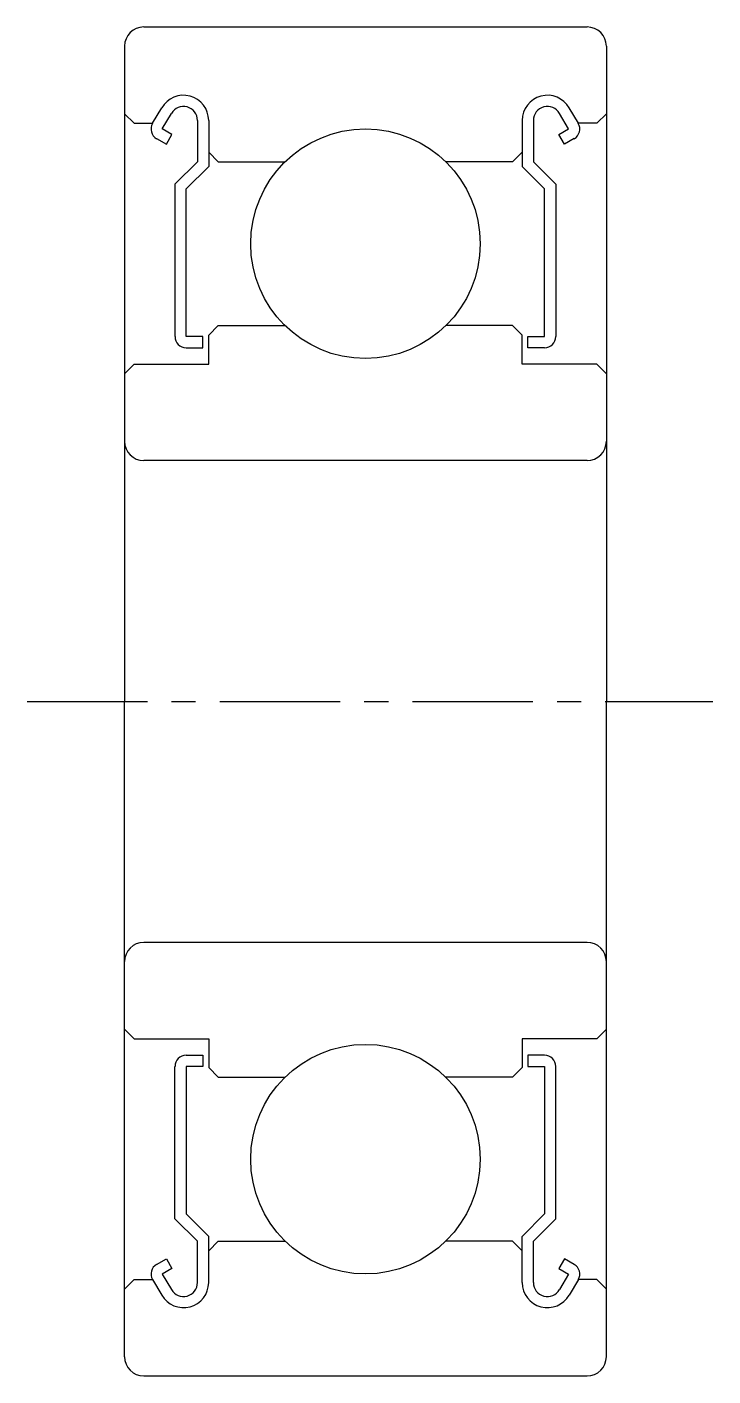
# Model space of a CAD drawing. Extents: x 77.2 to 112.2, y 72.2 to 101.1.
# Drawn here: x 105.04 to 112.16, y 87.1 to 101.1 of the extents above; entities outside this region: 2.
import ezdxf

# ---------------------------------------------------------------- set-up
doc = ezdxf.new("R2010")
doc.units = 0
doc.linetypes.add('CENTER', pattern=[2, 1.25, -0.25, 0.25, -0.25])
doc.layers.get('0').update_dxf_attribs({"linetype": 'CONTINUOUS'})
doc.layers.add('CENTER', color=1, linetype='CENTER')

msp = doc.modelspace()

# ---------------------------------------------------------------- linework, layer by layer
for p, q in [((106.255, 101.099), (110.855, 101.099)), ((107.405, 101.099), (107.405, 101.099)), ((108.555, 101.099), (108.555, 101.099)), ((106.055, 100.899), (106.055, 94.099)), ((111.055, 100.899), (111.055, 94.099)), ((106.346, 100.099), (106.441, 100.259)), ((110.764, 100.099), (110.669, 100.259)), ((106.055, 100.199), (106.155, 100.099)), ((106.446, 100.04), (106.541, 100.201)), ((106.811, 100.129), (106.811, 99.699)), ((106.928, 100.129), (106.928, 99.65)), ((110.182, 100.129), (110.182, 99.65)), ((110.298, 100.129), (110.298, 99.699)), ((110.663, 100.04), (110.568, 100.201)), ((111.055, 100.199), (110.955, 100.099)), ((106.155, 100.099), (106.346, 100.099)), ((106.547, 99.982), (106.446, 100.04)), ((106.489, 99.881), (106.547, 99.982)), ((110.562, 99.982), (110.663, 100.04)), ((110.62, 99.881), (110.562, 99.982)), ((110.955, 100.099), (110.764, 100.099)), ((106.388, 99.94), (106.489, 99.881)), ((110.721, 99.94), (110.62, 99.881)), ((106.811, 99.699), (106.578, 99.466)), ((106.928, 99.799), (107.028, 99.699)), ((107.028, 99.699), (107.721, 99.699)), ((110.082, 99.699), (109.388, 99.699)), ((110.182, 99.799), (110.082, 99.699)), ((110.298, 99.699), (110.531, 99.466)), ((106.928, 99.65), (106.695, 99.418)), ((110.182, 99.65), (110.414, 99.418)), ((106.578, 99.466), (106.578, 97.885)), ((106.695, 97.885), (106.695, 99.418)), ((110.414, 97.885), (110.414, 99.418)), ((110.531, 99.466), (110.531, 97.885)), ((106.869, 97.885), (106.695, 97.885)), ((106.869, 97.769), (106.869, 97.885)), ((106.928, 97.899), (107.028, 97.999)), ((106.928, 97.599), (106.928, 97.899)), ((107.028, 97.999), (107.721, 97.999)), ((110.082, 97.999), (109.388, 97.999)), ((110.182, 97.899), (110.082, 97.999)), ((110.182, 97.599), (110.182, 97.899)), ((110.24, 97.885), (110.414, 97.885)), ((110.24, 97.769), (110.24, 97.885)), ((106.695, 97.769), (106.869, 97.769)), ((110.414, 97.769), (110.24, 97.769)), ((106.055, 97.499), (106.155, 97.599)), ((106.155, 97.599), (106.928, 97.599)), ((110.955, 97.599), (110.182, 97.599)), ((111.055, 97.499), (110.955, 97.599)), ((110.855, 96.599), (106.255, 96.599)), ((106.055, 87.299), (106.055, 94.099)), ((111.055, 87.299), (111.055, 94.099)), ((110.855, 91.599), (106.255, 91.599)), ((106.055, 90.699), (106.155, 90.599)), ((106.155, 90.599), (106.928, 90.599)), ((106.928, 90.599), (106.928, 90.299)), ((110.955, 90.599), (110.182, 90.599)), ((110.182, 90.599), (110.182, 90.299)), ((111.055, 90.699), (110.955, 90.599)), ((106.578, 88.731), (106.578, 90.312)), ((106.695, 90.429), (106.869, 90.429)), ((106.695, 90.312), (106.695, 88.78)), ((106.869, 90.312), (106.695, 90.312)), ((106.869, 90.429), (106.869, 90.312)), ((110.414, 90.429), (110.24, 90.429)), ((110.24, 90.429), (110.24, 90.312)), ((110.24, 90.312), (110.414, 90.312)), ((110.414, 90.312), (110.414, 88.78)), ((110.531, 88.731), (110.531, 90.312)), ((106.928, 90.299), (107.028, 90.199)), ((107.028, 90.199), (107.721, 90.199)), ((110.082, 90.199), (109.388, 90.199)), ((110.182, 90.299), (110.082, 90.199)), ((106.928, 88.547), (106.695, 88.78)), ((110.182, 88.547), (110.414, 88.78)), ((106.811, 88.499), (106.578, 88.731)), ((110.298, 88.499), (110.531, 88.731)), ((106.811, 88.069), (106.811, 88.499)), ((106.928, 88.069), (106.928, 88.547)), ((106.928, 88.399), (107.028, 88.499)), ((107.028, 88.499), (107.721, 88.499)), ((110.082, 88.499), (109.388, 88.499)), ((110.182, 88.399), (110.082, 88.499)), ((110.182, 88.069), (110.182, 88.547)), ((110.298, 88.069), (110.298, 88.499)), ((106.388, 88.257), (106.489, 88.316)), ((106.547, 88.215), (106.446, 88.157)), ((106.489, 88.316), (106.547, 88.215)), ((110.62, 88.316), (110.562, 88.215)), ((110.562, 88.215), (110.663, 88.157)), ((110.721, 88.257), (110.62, 88.316)), ((106.055, 87.999), (106.155, 88.099)), ((106.155, 88.099), (106.346, 88.099)), ((106.346, 88.099), (106.441, 87.938)), ((106.446, 88.157), (106.541, 87.996)), ((110.663, 88.157), (110.568, 87.996)), ((110.764, 88.099), (110.669, 87.938)), ((110.955, 88.099), (110.764, 88.099)), ((111.055, 87.999), (110.955, 88.099)), ((106.255, 87.099), (110.855, 87.099))]:
    msp.add_line(p, q)
for centre in [(108.555, 98.849), (108.555, 89.349)]:
    msp.add_circle(centre, 1.191)
for centre, radius, start, end in [((106.255, 100.899), 0.2, 90, 180), ((110.855, 100.899), 0.2, 0, 90), ((106.667, 100.129), 0.261, 0, 150.0001), ((110.443, 100.129), 0.261, 29.9999, 180), ((106.667, 100.129), 0.145, 0, 149.9998), ((110.443, 100.129), 0.145, 30.0002, 180), ((106.446, 100.04), 0.116, 150.0032, 239.9985), ((110.663, 100.04), 0.116, 300.0015, 29.9968), ((106.695, 97.885), 0.116, 180, 270), ((110.414, 97.885), 0.116, 270, 359.9999), ((106.255, 96.799), 0.2, 180, 270), ((110.855, 96.799), 0.2, 270, 0), ((106.255, 91.399), 0.2, 90, 180), ((110.855, 91.399), 0.2, 0, 90), ((106.695, 90.312), 0.116, 90, 179.9999), ((110.414, 90.312), 0.116, 0.0001, 90), ((106.446, 88.157), 0.116, 120.0015, 209.9968), ((110.663, 88.157), 0.116, 330.0032, 59.9985), ((106.667, 88.069), 0.261, 209.9999, 0), ((106.667, 88.069), 0.145, 210.0002, 0), ((110.443, 88.069), 0.261, 180, 330.0001), ((110.443, 88.069), 0.145, 180, 329.9998), ((106.255, 87.299), 0.2, 180, 270), ((110.855, 87.299), 0.2, 270, 0)]:
    msp.add_arc(centre, radius, start, end)
at = {"layer": 'CENTER', "color": 1, "linetype": 'CENTER'}
msp.add_line((105.043, 94.099), (112.161, 94.099), dxfattribs=at)

# ---------------------------------------------------------------- texts
for p in [(77.098, 75.942), (77.098, 72.192)]:
    msp.add_text('B605ZZ', height=1).set_placement(p)

doc.saveas('drawing.dxf')
